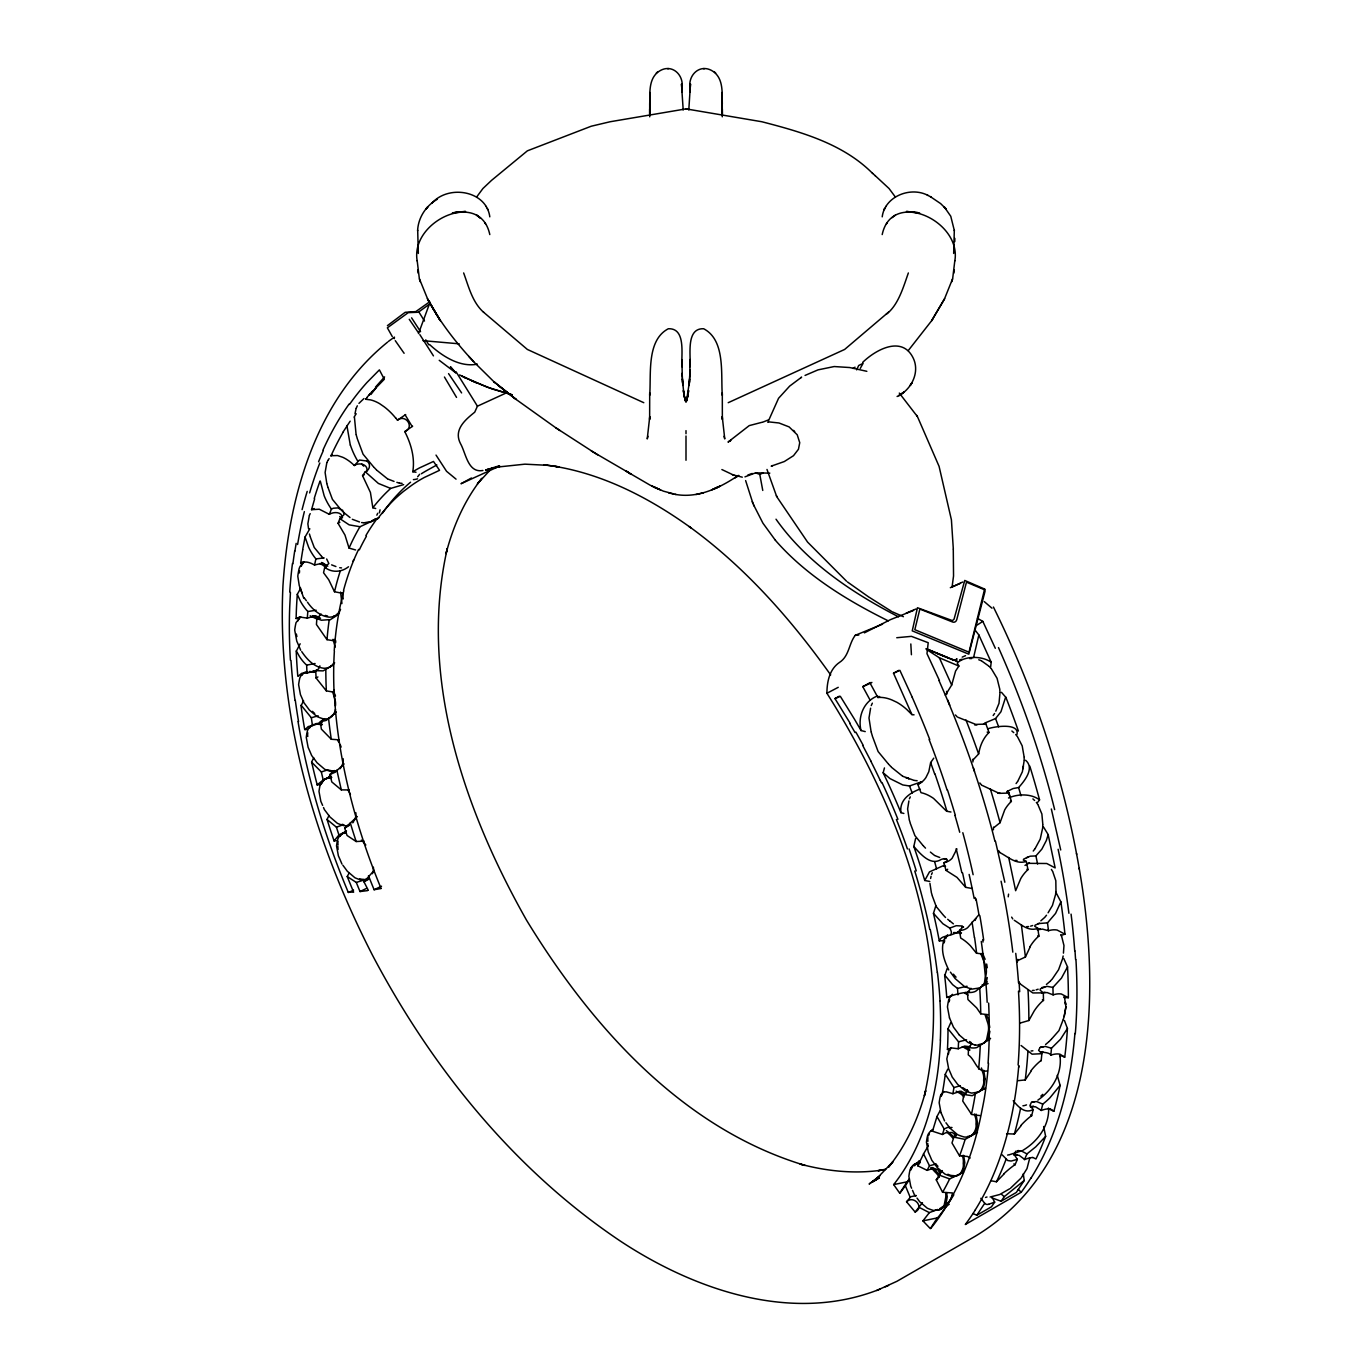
<?xml version="1.0" encoding="UTF-8"?>
<svg xmlns="http://www.w3.org/2000/svg" width="1372" height="1372" viewBox="0 0 1372 1372"><rect width="100%" height="100%" fill="white"/><g stroke="black" fill="none" stroke-linecap="round" stroke-linejoin="round"><path stroke-width="1.5" d="M649.659 115.522C651.426 101.322 645.046 78.77 660.618 70.366C672.949 63.815 684.714 75.854 681.833 89.249L681.507 83.966L681.781 87.568M649.693 392.718L649.693 395.239C651.288 374.059 646.366 340.256 668.336 328.748C686.48 327.959 680.941 355.742 681.97 366.736L681.918 359.618L682.278 377.266M722.307 392.718L722.307 395.239C720.712 374.059 725.634 340.256 703.665 328.748C685.52 327.959 691.059 355.742 690.03 366.736L690.099 359.533L689.722 377.266L689.979 369.823L689.842 373.75M722.272 116.809C720.386 102.368 727.297 79.044 711.382 70.366C699.051 63.815 687.286 75.854 690.167 89.249L690.493 83.966L690.219 87.568M649.693 394.261L649.642 419.472L649.745 416.591L647.241 438.937L647.961 436.279M1055.977 890.977L1055.823 880.704L1052.753 871.666M953.677 253.443L954.312 230.256M954.826 260.611L952.665 278.619L944.348 299.25L931.622 320.739L908.178 350.683M954.792 241.592L954.826 238.351M971.033 988.303L967.449 992.368L967.946 999.536L976.641 1007.871L980.774 1013.839L988.08 1014.663M299.988 617.4L296.112 618.549L296.318 611.792A568.282 329.64 59.9 0 1 297.312 594.316L300.691 588.211M468.847 356.428L474.043 362.054C456.379 343.171 440.309 322.643 427.978 299.833L419.335 278.619L417.174 260.611M418.323 253.443L417.688 230.256M417.174 260.903C410.108 220.72 480.08 188.856 489.804 234.578M690.116 89.952L690.219 87.791L688.795 110.017M689.859 373.304L689.156 385.463L689.653 378.638L689.379 382.445M940.437 1040.062L940.403 1041.022A418.683 241.746 60 0 1 936.939 1077.414A438.491 253.288 60 0 1 893.669 1184.602L899.74 1193.211A451.302 260.577 60 0 0 905.366 1185.717L909.379 1179.56M970.055 1046.75L964.67 1046.099L958.239 1048.757L951.654 1047.951L947.452 1049.494L947.658 1045.052A428.081 247.183 60 0 0 948.001 1028.76L950.659 1022.895M958.239 1048.757L958.565 1041.811L947.983 1028.743M987.463 1071C976.161 1072.527 975.784 1059.973 968.238 1054.862L968.598 1047.316L972.113 1043.663M290.435 592.43L289.715 607.093A548.028 317.155 59.9 0 0 290.418 660.292M690.03 92.044L690.15 89.9M993.379 829.837L993.551 827.093M1042.651 827.728L1042.823 825.001M999.982 692.74L999.005 703.339L995.798 711.176M296.112 618.549L299.628 617.006L307.311 618.12L307.808 611.535L316.177 610.214M903.856 813.459L900.958 812.653C899.157 800.013 909.773 792.913 919.909 789.054M335.934 641.084L327.016 639.678L316.435 624.5L316.881 618.549L321.151 614.073M689.447 381.605L686.514 400.95L687.441 397.417M990.635 666.946L991.201 662.23L978.853 634.962L974.892 629.851M1063.437 953.128L1063.969 945.548L1061.774 936.819M878.457 1176.987L876.948 1178.377L893.018 1161.57L888.456 1167.195C906.549 1144.985 918.451 1118.283 925.706 1090.706L924.419 1095.662C955.975 955.547 901.061 810.818 826.922 693.272C826.939 681.953 829.477 669.21 839.475 662.436C849.337 656.09 848.771 643.519 855.305 635.287L882.539 624.191M1018.933 1067.004L1019.053 1065.65M1074.928 1033.39L1074.808 1034.762A548.388 316.658 60 0 1 1031.041 1178.068M929.924 883.379L931.382 892.692M1040.096 1047.471L1038.621 1050.317L1041.862 1053.696L1041.177 1060.83M1067.433 1028.503L1060.505 1039.256L1051.484 1048.242L1050.815 1055.171A34.609 17.442 -54.1 0 1 1055.703 1054.022A34.369 17.184 -53.3 0 1 1059.99 1054.211L1064.741 1057.126A547.462 316.075 60 0 0 1067.433 1028.503L1064.432 1020.459M963.127 926.82L959.405 930.473L960.726 938.071A32.293 18.694 55.9 0 1 970.45 945.805L976.452 953.214L983.398 954.054M957.021 658.8L956.044 661.218M882.196 234.578C891.886 188.804 961.823 220.755 954.826 260.903M882.213 216.845C884.683 196.453 910.442 186.095 928.038 195.441M1065.907 1006.739L1064.175 1016.515L1065.924 1007.048L1064.723 998.73M416.008 472.242L412.783 471.745C415.081 457.922 411.086 443.876 404.774 431.614L412.646 426.212M953.317 548.989L951.413 519.834L939.083 466.377L917.474 416.659L899.295 393.078M933.783 758.133L930.645 762.575L928.793 771.733L925.963 777.495A48.192 29.155 61.5 0 1 917.834 784.424L921.006 792.69L923.064 793.188A39.496 23.221 57.1 0 1 933.543 798.401L946.594 811.229L950.95 812.018M1048.654 1109.554C1048.62 1126.721 1037.163 1141.898 1022.826 1150.371M945.342 695.278L951.688 685.04L955.598 671.011L958.874 666.055L957.193 662.985C965.099 655.627 982.095 655.765 991.201 662.23M1017.853 781.114L1022.38 771.767L1024.147 760.723M1008.214 896.825L1008.574 894.132M1055.582 894.235L1055.943 891.543M336.312 615.839L329.126 620.418A430.962 248.829 60 0 0 326.999 639.661M952.065 587.045L953.54 576L953.283 549.28M354.422 417.139L356.085 434.461M688.35 392.255L687.835 395.53L688.607 390.523L688.23 393.044M953.849 273.131L954.312 269.941M984.53 589.771L966.471 582.174L956.764 619.595A4.339 3.481 76 0 1 952.58 621.996L919.857 609.082L914.832 629.697L969.009 652.197L984.633 589.068L964.739 580.442L954.054 619.149L952.408 620.624L917.456 607.727L912.243 630.863L968.821 654.187L985.062 591.195L984.633 589.068M294.894 551.132L296.163 543.381M1022.963 768.8L1023.426 765.988M417.603 230.805C418.151 217.616 425.972 205.731 437.342 199.232M940.06 1174.912L938.328 1169.527L940.592 1172.1M960.314 1085.698L953.952 1087.584L952.888 1093.707L946.2 1091.82L942.513 1092.146A440.326 254.232 60 0 0 945.257 1074.327L947.76 1069.165M967.346 1089.677L966.42 1092.506L963.881 1094.496L962.732 1101.064L971.65 1114.51L979.951 1115.59M302.663 549.709L305.047 537.018L309.832 528.769M744.962 476.856L755.578 472.86L769.812 473.134M915.604 838.515L913.821 846.473L914.747 849.148A450.651 260.183 60 0 1 922.104 871.7L924.762 880.481L929.804 881.476M687.698 396.165L688.144 393.815L687.423 397.623M366.839 471.231C368.588 464.268 358.881 462.107 354.336 465.52L352.433 463.736A39.496 21.472 60.9 0 0 342.708 457.27L337.529 455.538L330.824 455.727L332.178 454.767M870.603 708.209L868.99 718.002L871.117 731.791M908.899 800.939L907.612 809L909.293 819.77M930.628 878.474L931.056 876.296M687.869 395.273L687.201 398.377M309.3 515.649L307.86 523.83L308.546 528.735M1042.583 828.345L1040.233 839.098L1035.105 848.599M326.793 462.896L325.113 472.517L326.81 483.493M303.795 561.68L300.588 563.017L305.785 561.988A32.293 17.081 60.2 0 1 314.548 565.075L315.869 558.936L324.118 557.889M354.988 413.778L356.068 408.599M973.263 759.694L978.733 753.845C979.865 745.905 983.244 738.119 989.023 732.477L985.456 722.77L995.558 718.568L1000.943 711.759L1005.642 697.13L1001.491 692.311M342.588 593.321L334.494 591.761L328.714 579.739L323.552 572.741L324.752 567.271L328.834 563.498L326.673 559.004M1017.287 961.978L1017.87 959.371M1062.58 958.565L1063.146 955.975M379.392 512.836L380.061 509.835M978.853 634.962L973.571 657.582M956.901 848.891L952.082 858.306A38.536 23.616 61.3 0 1 943.919 862.748M1031.418 1102.316L1029.96 1105.472L1033.167 1109.554L1031.607 1116.019L1030.561 1114.887M1048.585 1108.902A34.574 14.132 -47.9 0 0 1041.177 1110.531L1042.754 1104.1A33.631 14.629 -49.8 0 0 1049.974 1097.754L1060.11 1085.355L1057.263 1075.305M334.494 591.761L336.294 584.592A446.963 258.09 60 0 1 340.307 570.889M1025.587 760.242C1034.9 768.2 1024.695 780.737 1018.624 787.545L1013.119 788.54L1006.688 791.678L1008.986 793.05L1011.387 801.42A34.472 25.674 -82.4 0 0 1004.733 809.84L1000.051 822.703L994.391 827.213M884.46 767.926L883.156 772.762L887.169 781.234A431.545 249.138 60 0 1 900.924 812.67M1029.737 1158.088L1026.993 1168.618L1021.3 1177.725M908.35 272.959C903.119 287.914 898.06 305.476 886.158 314.377M1055.48 894.836L1052.444 905.451L1048.088 912.792M686.24 401.91L686.789 399.938M940.352 1110.257L936.973 1116.534L932.497 1131.214L942.427 1134.473L945.651 1132.792L951.962 1132.483L954.192 1133.684L955.752 1136.839M342.486 517.707C341.851 511.447 333.447 511.705 329.331 514.328L319.282 509.218L311.53 509.681L314.651 498.842M951.791 281.723L952.545 279.048M935.807 905.846L933.474 913.358L942.873 923.733L949.75 928.107C956.233 939.357 941.929 932.926 939.323 940.952L937.505 931.708A448.473 258.862 60 0 0 933.44 913.34M856.643 369.857L858.683 365.501L863.091 363.374L860.261 368.399M1043.56 827.076L1048.174 834.605L1046.356 840.504L1041.862 849.114L1035.911 855.922L1030.166 856.197L1023.666 859.112L1023.358 860.072L1026.273 861.41L1028.005 869.659L1026.908 869.213M942.427 1134.473L944.193 1129.036L947.366 1127.492L952.014 1127.492M970.141 1158.054L967.466 1156.459L959.525 1155.824L951.979 1142.962L953.883 1137.131L956.404 1135.073M1063.197 1019.499L1064.02 1016.995M924.762 880.481L929.479 871.889L944.382 865.2M1016.961 734.466C1019.722 722.718 995.026 726.32 987.703 728.824M1052.598 978.528L1058.567 969.73L1062.408 959.217M767.806 422.336L778.559 398.292L789.672 386.098L801.625 377.146L800.734 377.746M418.511 333.602L429.024 305.047M1056.097 892.692L1060.882 901.85L1055.548 913.443L1047.505 922.859L1048.311 929.29M1063.043 1020.013L1058.944 1030.629L1051.552 1039.033M947.177 968.529L944.673 975.801A431.237 248.967 60 0 1 946.766 997.495L951.053 996.209M329.331 514.328L331.407 509.132L333.327 508.223L337.975 507.897L342.88 510.453M355.605 549.966L349.037 548.08L344.972 535.063L338.044 523.298L339.879 518.685L343.978 514.689L343.978 512.408M1017.132 960.863L1025.433 956.987L1030.115 946.972M922.464 1202.695L915.158 1212.059L906.549 1201.786L910.751 1196.744L916.256 1195.527M1015.743 1151.194L1014.268 1154.641L1017.355 1159.374L1014.937 1165.034L1013.959 1163.765M1024.61 1159.374L1026.942 1153.921L1035.757 1146.838L1045.636 1136.359L1043.646 1126.515M1037.867 1100.121C1051.689 1090.637 1061.979 1074.104 1060.11 1056.937M374.059 870.5L363.992 881.87L368.279 890.239M942.272 1170.608L936.253 1179.834L942.564 1192.268L952.58 1192.954L951.07 1198.785M349.037 548.08L351.678 542.352A450.908 260.337 60 0 1 359.052 528.306L359.996 526.728L374.093 520.211M945.72 938.671L945.822 938.448A23.135 12.348 8.6 0 1 947.469 935.515M353.016 561.268L353.77 559.622M376.837 515.186L377.712 513.282M340.548 609.391L339.81 611.055A24.096 13.171 11.8 0 1 335.283 615.805A24.147 8.318 18.4 0 1 329.211 617.177C320.07 616.148 312.507 609.58 307.482 602.188M335.574 712.325L335.488 712.514A19.294 6.105 -75.5 0 1 334.494 714.04M341.474 766.571L342.108 765.182A20.168 14.8 8.4 0 0 343.086 758.63M354.216 820.645L354.834 819.255A20.168 14.8 8.5 0 0 355.828 812.704M871.254 705.568L872.352 703.15M909.413 798.796L910.288 796.892M931.519 874.427L932.274 872.764M975.098 920.423L975.835 918.777M949.664 1050.815L949.75 1050.643A19.311 10.29 8.2 0 1 951.139 1048.174M941.003 1094.702L940.386 1096.091A20.117 3.087 -87.4 0 0 939.168 1102.779L941.003 1112.709M910.734 1168.241L910.099 1169.63A20.117 3.087 -87.4 0 0 908.881 1176.336L910.734 1186.248A20.117 1.372 67.2 0 1 911.608 1188.238M929.376 1133.855L929.29 1134.044A19.294 14.132 4.1 0 0 928.467 1135.776M963.316 1169.956L963.401 1169.784A19.294 2.264 -85.5 0 0 964.79 1162.564L963.641 1155.31M326.93 462.501L327.805 460.598M356.223 408.204L357.32 405.803M309.437 515.272L310.192 513.625M1067.536 966.9L1061.448 978.133L1052.924 987.394L1053.13 994.872A34.574 20.22 -60.1 0 1 1061.362 993.997L1068.376 997.701A574.594 331.732 60 0 0 1067.896 974.737L1067.536 966.9L1063.797 958.582M300.159 643.794L296.403 651.048L299.422 656.451A29.464 16.996 64.6 0 0 306.642 665.111L307.002 673.103L301.737 673.309L298.273 676.087M303.555 700.68L301.274 705.414L311.324 717.745L312.473 725.634L308.22 726.56L305.064 729.664L307.242 729.304M313.725 757.807L311.581 762.112L321.322 771.939L323.209 779.948L317.138 784.938L320.945 784.492M935.687 1164.091L929.496 1165.788L927.129 1170.367L917.662 1165.72A453.515 261.846 60 0 0 923.545 1153.869L928.158 1146.134M1019.962 1023.118L1028.863 1020.511L1034.248 1010.855A34.403 20.203 -61 0 1 1043.457 1000.257M329.057 815.465L326.999 819.444L336.414 827.179L338.935 834.982L334.048 840.95L336.089 840.693M914.558 1165.806L919.291 1160.609M333.225 715.018L334.459 712.497A20.168 14.8 8.5 0 0 335.454 709.307M348.025 891.92L353.633 892.212L347.219 876.537L348.985 873.312M978.733 914.952L967.569 927.764A33.751 20.906 61 0 1 959.405 930.473M342.966 432.18L350.169 421.187M932.566 319.282L931.622 320.739L944.605 298.667M357.355 816.58L344.698 828.156L347.047 835.462L356.137 841.533L364.077 841.105M1017.767 1080.707L1025.227 1079.936L1031.367 1070.777M980.843 1198.305L984.702 1203.295L976.813 1215.266L972.988 1213.517M1023.289 1173.815L1024.215 1180.486L1016.326 1192.457L1001.097 1201.255L991.836 1197.825M975.132 1210.276L974.617 1211.064A533.211 307.808 60 0 1 965.305 1224.51L1021.197 1192.268A533.211 307.86 60 0 0 1030.475 1178.771L1031.007 1178.016M899.74 1193.211L907.098 1181.824A443.207 255.878 60 0 0 909.396 1178.771M937.728 1209.469L929.359 1212.625L922.927 1220.891L930.336 1228.609L937.539 1217.564M885.952 206.606L886.192 206.246M354.336 465.52L359.447 460.032L366.684 460.975M375.722 508.532L372.841 507.76L370.423 492.445L362.551 475.672L365.261 471.762C369.891 470.253 371.28 463.582 366.701 460.992M991.784 1196.83L994.683 1202.146L991.476 1206.794L976.813 1215.266M1001.097 1201.237L1004.235 1196.676L1024.215 1180.486M917.662 1165.72L920.132 1162.135M327.994 460.255L329.126 458.642M476.65 197.002L482.927 188.513L491.57 180.349L527.38 150.834L591.229 126.224L610.128 121.748L686 108.885L761.872 121.748C801.368 131.969 843.18 143.734 872.643 173.455M993.174 715.515L994.58 713.509M349.448 404.466L352.793 399.852A619.424 358.486 59.8 0 1 366.959 382.496L379.392 369.874L384.314 379.255L372.447 391.483M1016.086 783.566L1017.578 781.56M1006.602 1133.735L1014.354 1134.044L1021.248 1125.503M369.085 395.136L370.217 393.661M886.415 223.893L887.341 222.71M395.651 417.98A49.392 27.217 61.2 0 0 384.28 406.884L379.615 403.66A47.111 25.794 60.9 0 0 370.629 399.904L365.741 399.269L366.273 398.566M419.626 474.3L417.654 476.77M1037.764 802.174L1039.564 799.893A638.289 368.468 60 0 0 1029.789 766.073M1033.236 851.034L1034.814 849.028M340.05 768.749L340.873 767.703M352.776 822.823L353.616 821.777M358.95 403.368L363.957 398.549M365.741 399.269L367.044 397.674M344.115 763.947L334.94 772.333L330.017 774.443L331.784 781.92L341.302 789.878L349.157 789.946M1044.864 917.199L1046.51 915.227M375.448 387.178L384.589 376.888M1050.455 980.98L1052.187 979.025M427.67 207.018L425.783 209.11L427.995 206.657M991.339 1180.795L996.449 1181.789L1004.047 1173.969M766.982 469.447L776.723 496.647L807.576 542.094L846.455 581.111M387.419 325.644L405.203 312.302L415.819 311.598L429.762 301.737M987.308 981.889L975.629 991.287A31.607 19.757 60.6 0 1 967.449 992.35M1049.323 1041.297L1051.192 1039.393M324.547 718.654L320.293 721.758L321.357 729.098L331.287 739.251L339.004 739.834M1024.987 865.406L1029.429 862.851M491.776 468.246L477.387 483.922L481.881 478.296C464.456 500.317 453.034 526.556 446.037 553.619L447.272 548.646C418.289 676.636 463.822 809.308 526.539 920.183C591.349 1026.342 682.244 1128.573 805.004 1165.411L800.065 1164.056C827.693 1171.465 856.883 1174.381 885.214 1169.579M1010.684 1188.049L1020.648 1178.497M951.585 587.216L962.75 582.02M888.559 312.096L844.638 349.448L728.206 402.699M403.642 484.608L390.643 488.415L386.63 492.239A431.528 249.155 60 0 0 372.841 507.743M1040.833 1096.159L1042.771 1094.341M336.26 712.034L326.279 720.386L320.293 721.758M1008.506 797.99C1017.664 793.891 1031.041 793.393 1039.564 799.893M1040.851 920.818L1044.486 917.611M1046.407 984.461L1050.06 981.392M874.256 1180.52L877.72 1177.896L869.128 1184.036L880.069 1175.633M300.708 616.783L296.06 622.614A22.621 3.636 -87.8 0 0 294.706 630.074L296.764 641.118A22.621 1.303 67.1 0 1 300.691 650.259M1045.567 1044.504L1048.963 1041.674M657.565 71.979L656.331 72.973M990.584 1038.33L976.847 1047.556A29.464 18.539 60.1 0 1 968.598 1047.299M937.951 1178.634L936.253 1179.834M946.783 997.495C953.849 994.769 961.961 992.368 969.712 992.23M985.216 1087.962L972.234 1095.696L963.881 1094.496M892.074 217.685L895.453 215.078M330.052 717.882L332.384 716.064M387.762 341.988C315.714 400.161 288.789 496.493 282.975 585.484C276.63 713.989 314.257 841.448 372.378 955.015C431.648 1067.605 514.397 1170.23 620.779 1241.368C695.227 1290.4 792.93 1323.894 879.967 1289.131M877.651 695.896C863.897 700.989 857.569 716.596 861.016 730.539L865.235 731.602M430.088 303.726L418.289 312.25L408.221 312.645L387.367 327.822L392.272 336.552M431.751 203.348C448.335 184.26 486.374 190.485 489.804 216.845M906.549 1201.786C913.615 1194.823 924.831 1207.086 915.158 1212.059M395.702 417.894L397.486 420.158L405.683 414.55M738.273 475.467C719.906 487.866 697.833 498.671 675.058 494.332M862.679 362.362C875.902 349.517 902.45 335.008 913.426 358.521C920.063 373.013 910.905 390.265 897.099 396.491M349.123 825.43L344.698 828.156M1026.496 857.603L1028.228 857.106M927.129 1170.367L933.577 1168.189L938.774 1170.093M388.67 341.199L394.416 337.118L394.279 338.678M952.888 1093.707L960.966 1091.152L966.094 1094.05M958.565 1041.811L966.591 1039.804M947.675 869.265L945.977 870.363L943.919 862.765C950.539 860.124 946.234 857.226 941.158 859.472C930.61 866.229 920.423 853.899 913.821 846.473M504.982 393.541L477.439 406.181L474.729 412.183C465.297 419.763 453.309 429.71 460.478 443.602C465.931 453.12 467.835 473.271 482.893 470.493M946.148 1206.382L949.235 1204.256M736.85 476.581L735.118 477.765L738.873 475.484M957.965 994.889L957.519 988.406L967.054 986.228M977.481 1132.294L965.099 1139.412L953.883 1137.131M1061.482 935.258L1064.946 934.178A651.717 376.271 60 0 0 1060.882 901.85M949.75 928.107L956.198 925.706L962.321 925.997M950.933 934.949L960.297 931.399M977.001 625.135L982.832 621.396L995.317 648.287M332.024 665.729L323.106 670.874L315.749 670.668L316.075 678.008L326.347 690.888L333.859 692.14M364.335 474.643L362.551 475.672M339.844 522.269L338.044 523.298M317.91 676.962L316.075 678.008M1037.832 923.63L1047.488 922.859M879.624 696.479L877.891 697.508L870.242 683.393L862.782 686.635L870.174 700.269M985.456 722.77L983.535 724.176L985.919 724.09L975.732 724.399L958.136 717.35M883.156 772.762L890.016 778.61L902.81 784.956L909.516 785.985L921.984 781.628L917.834 784.441M412.783 471.745L413.332 471.419A424.068 244.833 60 0 1 419.609 467.852L433.483 461.455L439.555 470.304L424.188 477.542A391.363 225.968 59.6 0 0 419.095 480.44A407.656 235.384 60.1 0 0 411.96 485.105L403.711 491.227A419.506 242.141 60.1 0 0 394.141 499.682L393.078 500.746A420.106 242.552 60 0 0 377.351 519.268M872.729 1181.755L879.298 1177.879L872.849 1181.652L876.142 1179.748M871.889 682.433L870.242 683.393M368.536 879.315L363.992 881.87M397.486 420.158C405.94 413.572 414.893 427.618 404.774 431.614M852.955 368.416L855.065 367.182M862.782 686.635L870.294 682.519M347.219 876.537L356.274 882.419L367.936 878.817M336.414 827.179L343.24 824.744M1009.775 1188.735L999.708 1194.515L990.104 1197.019M371.452 521.051L373.321 519.971M321.322 771.939L328.165 769.761M311.324 717.745L318.184 715.807M356.274 882.419L360.013 891.543L366.581 888.353M306.642 665.128L315.08 663.516M471.436 478.005L461.009 483.733L499.477 466.137M314.548 564.99L323.003 563.069L327.771 566.207M307.311 618.12L315.749 615.788L320.568 618.292M323.209 779.948L331.389 776.363M338.935 834.982L345.984 831.381M307.002 673.103L316.829 670.308M312.473 725.634L322.197 722.307M850.348 723.593L834.965 698.588L839.287 696.221M914.061 714.829L911.951 714.623L893.515 673.223L898.711 670.376M1052.924 987.394L1046.922 986.348L1040.319 988.818L1040.13 990.207L1043.303 992.848L1043.509 1000.514L1042.411 999.725M1030.321 1106.827L1035.5 1106.792L1041.245 1110.36M371.229 521.72L375.568 519.439M963.453 1172.323L949.63 1178.908L938.774 1174.947M348.505 566.773C341.559 572.33 331.801 572.982 324.752 567.271M1014.062 1155.121L1017.218 1154.538M330.017 774.443L334.408 770.532M311.53 509.681L314.085 508.498M838.241 687.321L826.922 693.272M947.452 1049.494L951.362 1048.002M436.862 464.954L427.481 470.133A413.109 238.436 60.5 0 0 421.358 473.752M1037.249 929.822L1042.428 929.101L1048.482 930.731A34.574 22.552 -66.9 0 1 1057.126 930.044L1064.946 934.178M752.216 473.46L747.86 475.021M864.394 632.869L890.359 619.681L913.529 610.437M315.749 670.668L318.613 668.919L319.899 665.832M876.691 1290.52L896.945 1281.294L975.303 1236.206C1098.595 1161.81 1101.116 994.134 1079.181 868.236M960.4 583.323L950.333 587.696M348.437 892.572L353.564 890.102M368.485 875.713A449.57 259.514 60 0 0 374.11 889.708L381.536 886.209M915.913 609.014L906.172 613.181M717.076 487.472L718.619 486.768L711.468 490.01M893.515 673.223L899.895 670.376L912.294 697.353M962.201 657.137L965.528 655.662M755.578 472.86L759.779 474.403L763.175 472.928M805.055 375.431L818.004 369.874L834.176 366.547L849.748 367.542L866.847 371.315M939.666 1208.715L947.194 1203.69A30.904 12.674 -22.6 0 0 951.088 1198.785M885.3 1286.833L888.576 1285.444M729.595 440.909L730.83 440.395L728.035 442.093L749.232 425.612L761.94 422.302M1039.324 929.17L1040.285 928.775M834.965 698.588L840.333 696.341L854.207 718.774A425.406 245.708 60 0 1 860.484 729.578L861.016 730.539M994.683 1202.146L988.818 1204.222M477.387 364.146C459.774 367.662 441.99 355.983 429.539 344.509M555.523 466.411L559.107 466.909L543.844 464.799C597.678 471.059 647.361 496.424 690.836 527.757L689.121 526.488C744.842 566.808 791.215 619.389 830.66 674.904M762.661 422.199L768.011 420.072M772.676 465.588L771.201 466.154L784.321 461.541L793.496 455.693L798.453 449.261L799.739 442.676L797.218 434.787L789.123 426.915L779.004 422.988L768.629 421.873M1025.124 1105.386L1026.513 1104.872M499.494 465.708L485.654 470.03L499.802 466.514L485.654 470.03M329.229 619.664L321.374 620.23L316.881 618.549M1017.355 1159.374L1011.147 1161.055L1007.768 1160.541L1002.16 1154.812M1036.134 989.864L1038.158 989.212M1033.167 1109.554C1024.833 1114.15 1018.024 1106.638 1013.239 1100.704M1041.811 987.566L1044.829 986.845M1009.723 1154.624L1022.157 1150.679M1032.842 1101.836L1036.752 1101.613L1042.754 1104.1M1030.629 926.151L1032.687 925.517M985.508 1197.447L986.983 1197.001M1044.967 992.128L1041.948 993.002L1047.093 992.556L1053.13 994.872M1031.658 1102.179L1034.574 1101.699M370.028 521.703L364.095 522.801M703.339 492.874L695.981 494.52M1041.862 1053.696L1032.087 1054.176L1021.06 1045.481M1017.167 1150.748L1021.042 1150.765L1026.942 1153.903M1030.561 1106.689L1033.51 1106.106M1064.312 997.513L1068.376 997.701M1007.614 1155.087L1009.192 1154.744M1043.303 992.848L1032.842 992.951L1020.065 983.827M1042.806 1051.638C1035.157 1052.633 1049.426 1051.261 1050.815 1055.171M893.669 1184.602L907.098 1181.824M922.927 1220.891L937.248 1217.924M1027.697 863.331L1046.75 863.503L1055.154 867.893L1048.174 834.605M885.746 1169.201L878.063 1170.728L883.431 1169.87M1014.337 1154.984L1019.104 1155.293L1024.592 1159.374M380.867 888.542L374.059 889.725M1038.69 934.829L1037.867 928.329C1028.674 931.862 1021.403 924.677 1014.268 920.286M497.419 467.063L524.927 464.165L547.497 465.314M1026.273 861.41C1016 864.926 1008.043 856.625 999.588 852.458M1008.986 793.05L999.21 793.359L982.095 785.35M1022.912 1105.798L1024.592 1105.54M939.323 940.952L944.005 940.557M367.593 890.617L360.013 891.543M1031.092 1050.986L1032.893 1050.798M667.547 68.72L668.713 68.634M896.756 637.723L911.42 636.351L928.209 642.713L926.975 653.638L939.443 680.546M1032.344 990.481L1034.214 990.344M877.891 697.508L879.795 697.388A49.392 29.172 57.7 0 1 891.954 699.977L896.945 702.327A47.111 27.68 57.4 0 1 906.635 709.358L911.951 714.623M855.305 635.287L858.803 635.047M1026.668 926.683L1028.64 926.563M1014.971 860.501L1017.012 860.416M969.627 658.594L971.822 658.509M974.737 724.965L976.95 724.896M997.718 793.016L999.845 792.93M359.996 526.728L349.157 524.859L339.879 518.685M953.609 932.514L956.936 932.754A24.147 17.733 -68.9 0 1 960.829 933.629M919.617 1163.113L914.267 1164.399A20.168 6.911 -78.2 0 0 910.716 1168.224M1039.582 923.219L1035.037 925.191L1034.797 926.357L1037.867 928.329M1043.269 1046.75L1040.302 1047.368L1045.413 1046.459L1051.466 1048.225M703.287 68.634L704.471 68.737M423.005 340.668L459.208 343.823M309.335 671.491L310.861 671.628A20.117 14.766 -68.5 0 1 314.137 672.366M319.024 723.404L319.23 723.421A19.294 2.264 25.4 0 1 322.334 724.399M331.252 778.387L329.726 778.25A20.168 11.01 -71.6 0 0 324.392 779.519L320.208 784.767A20.168 3.104 -87.5 0 0 318.99 791.438L320.842 801.385A20.168 1.372 67.2 0 1 322.626 805.415M957.536 931.691L957.776 931.708A23.135 2.778 25.6 0 1 961.48 932.874M975.063 1044.967L976.761 1045.138A22.569 7.82 18.6 0 0 982.438 1043.869A22.638 12.399 12.2 0 0 986.657 1039.427L988.44 1030.595A22.621 19.825 13.2 0 0 987.343 1021.728L985.045 1014.68M935.738 1209.795L935.944 1209.812A19.294 10.273 -68.3 0 0 941.827 1208.629A19.311 6.105 -75.5 0 0 945.771 1204.136L945.857 1203.947A19.311 2.247 -85.4 0 0 947.229 1196.676L946.56 1192.611M914.489 780.462L917.131 780.719M944.09 858.855L946.183 859.061M943.747 866.144L945.565 866.315M961.806 926.872L963.607 927.06M1048.654 1108.799L1053.868 1111.234A554.974 320.413 60 0 0 1060.11 1085.355M399.458 483.098L402.099 483.373M361.608 522.561L363.7 522.783M339.724 567.734L341.542 567.905M989.023 732.477L987.154 732.116M1032.704 1157.402L1035.946 1158.98A544.581 314.411 60 0 0 1045.636 1136.359M945.977 870.363L956.987 877.377L965.665 887.341L972.354 888.542M742.303 477.182L732.356 474.712M1017.973 1150.542L1018.864 1150.679M676.019 494.52L663.362 491.142L650.122 485.173L591.298 450.925M673.446 494.023L668.661 492.874M917.988 212.591L906.446 211.477L919.617 212.952M512.185 394.827L487.214 387.178L463.273 376.768L476.856 383.028M511.945 394.759L492.239 388.979L471.797 380.816M929.359 1212.625L918.914 1207.257M390.643 488.415L378.38 483.441L365.261 471.762M1010.341 801.145L1011.387 801.42M396.868 482.361L399.098 483.03M310.192 615.805L315.2 618.223A22.621 19.825 -73.2 0 1 317.206 619.218M914.095 780.394L902.879 776.346M359.515 521.96L352.312 519.285M950.95 658.972L957.742 661.476M978.751 659.778L981.049 660.584M643.794 402.699L527.363 349.448L483.424 312.096M734.243 475.398L721.878 469.55M939.734 857.483L934.795 855.579M387.83 479L394.038 481.401M331.612 564.87L335.917 566.533M927.386 649.591L934.315 652.369M936.544 653.261L953.317 660.086M926.049 648.63L954.072 660.155A2.418 1.938 76.2 0 0 956.335 659.126M1061.139 1055.668L1064.741 1057.126M947.64 657.6L927.009 649.11M926.306 649.299L939.34 657.771L958.874 666.055M888.25 620.847C846.867 600.336 806.033 575.383 775.386 540.294M898.557 616.834C852.252 592.893 806.462 562.383 776.02 519.199M892.435 611.843L903.411 616.697M660.532 490.01L653.381 486.768L654.924 487.472M657.377 488.586L658.989 489.341L651.786 486.014M459.569 374.899L466.583 378.38L461.386 375.791M930.353 196.642L940.643 203.605L946.217 209.11L944.022 206.657M927.283 195.064L931.125 197.036M1037.764 935.755L1038.861 936.373L1038.707 935.052M982.832 621.396L977.481 618.326M455.675 372.755L450.531 366.924L455.675 372.755L439.229 360.304M597.609 454.818L555.78 427.772L514.912 398.583L493.834 381.656L474.626 362.688M869.642 597.54L891.406 611.295M456.053 479.154L446.552 471.299L436.022 455.092M981.374 660.738L989.023 666.26M1049.974 1108.713L1053.868 1111.234M555.78 427.772L559.913 430.568M847.45 581.951L869.213 597.335M957.519 988.406L952.665 984.702L944.571 974.926M984.702 1203.295L985.919 1204.204A34.317 8.215 -41.2 0 0 988.749 1204.307M1001.697 1194.463L1004.235 1196.676M715.67 72.973L714.435 71.979M387.401 478.759L376.734 470.15M964.122 1095.336L959.097 1091.255M932.017 1167.435L935.944 1170.608A19.311 2.281 52.3 0 0 938.757 1174.552M349.997 517.536L343.446 512.253M902.57 776.175L891.697 767.463M930.388 852.081L934.486 855.408M949.818 920.955L953.386 923.853M947.692 919.291L949.698 920.921M325.387 565.624L321.562 562.486M969.953 1050.043L966.746 1047.419A19.311 2.264 25.4 0 0 964.739 1046.63M946.354 1130.631L953.489 1136.445M318.561 618.669L316.863 617.263A21.678 2.693 25.8 0 0 312.576 615.651M497.933 385.258L516.215 399.441L493.834 381.656L495.086 382.754M1011.884 731.019L1013.754 732.614M984.239 601.588L991.973 608.208M875.096 175.582L889.056 188.53L895.35 197.002M872.421 173.249L875.336 175.787M1032.91 798.898L1034.608 800.476M463.65 272.942C468.641 286.577 472.397 302.389 483.681 312.336M956.095 1135.484L954.192 1133.684M1018.247 1189.335L1021.197 1192.268M794.714 431.597L793.548 430.379M888.713 764.307L891.354 767.102M923.425 845.924L925.517 848.136M943.747 915.587L945.548 917.508M959.388 1035.105L967.946 1042.428A22.621 3.636 27.8 0 0 975.063 1044.967M373.681 466.96L376.322 469.756M361.608 463.942L363.7 466.154M952.751 1137.954L951.242 1136.342A20.117 17.665 -72.1 0 0 948.309 1133.495M339.724 516.541L341.542 518.462M361.351 840.093L362.877 841.688A20.117 19.225 85.1 0 1 365.827 845.049M340.942 509.629L343.034 511.842M321.683 556.449L323.483 558.353M944.33 207.018L950.762 216.262L954.398 230.805M989.418 666.638L991.116 668.524M955.444 714.966L957.159 716.853M953.952 1087.584L945.257 1074.327M404.105 353.29L395.273 340.668M888.336 763.93L878.114 751.547L872.489 736.455M936.527 906.943L943.37 915.21M373.321 466.6L363.065 454.183L357.457 439.126M321.322 556.089L314.239 547.479L310.346 537.069M923.047 845.546L914.918 835.668L910.425 823.663M340.582 509.269L332.436 499.374L327.959 487.386M775.42 540.328L762.901 523.126L753.52 504.725M979.831 782.932L981.357 784.835M1015.709 734.5L1017.235 736.404M944.193 1129.036L936.973 1116.534M484.659 222.71L485.585 223.893M418.58 332.967L409.25 319.299M304.224 597.866L306.402 600.747M301.72 651.614C306.951 659.4 314.188 667.238 324.015 668.284A22.621 7.855 18.7 0 0 329.692 666.998A21.678 11.611 -68.9 0 0 331.355 666.055A21.678 6.963 -76 0 0 334.631 662.762M1036.357 802.363L1037.678 804.249M998.524 850.571L999.845 852.458M929.496 1165.788L923.545 1153.852M461.609 392.924L448.558 373.63M485.808 206.246L486.048 206.606M411.6 317.841L420.569 331.715M991.476 668.953L997.067 678.3L999.673 688.795M418.872 311.976L424.497 321.031M456.036 371.761L477.439 406.181M433.449 355.88L419.832 334.614M1051.398 869.419L1052.513 871.237M1011.644 917.131L1012.776 918.948M980.757 953.574L985.079 964.207A24.147 21.18 12.6 0 1 986.262 973.691L984.324 983.158A24.147 13.206 11.9 0 1 979.831 987.926L971.925 989.109A24.147 3.79 27.6 0 1 964.293 986.382L955.118 978.545A24.147 1.526 52.9 0 0 950.402 972.131M425.766 339.844L428.801 344.818M412.149 426.469L405.134 414.876M444.442 377.026L456.533 397.4M910.151 1197.19L905.349 1185.7M427.395 298.667L440.378 320.739L427.652 299.25L439.434 319.282M487.283 208.51L487.866 209.539M1017.544 736.833L1022.191 745.853L1024.095 756.761M862.594 745.236L870.826 760.928M776.844 496.51L776.415 495.652M1018.847 981.546L1019.773 983.278M1060.676 934.658L1061.602 936.407M993.414 607.007C1034.334 689.756 1063.694 778.336 1079.37 869.351M880.378 780.428L881.441 782.709M1037.952 804.678L1041.88 814.008L1042.823 824.4M939.34 657.771L951.688 685.04M1063.9 996.707L1064.586 998.353M948.755 969.987C944.159 960.434 939.923 949.012 944.519 938.688A24.147 8.318 -78.4 0 1 947.709 934.847M745.631 480.577L752.799 502.958M752.268 501.689L754.017 505.891M929.736 739.474L926.409 731.036A619.492 356.188 60.1 0 0 912.243 697.37M947.692 699.943L949.733 705.157M297.261 594.282L300.622 601.571A31.607 18.436 64.2 0 0 307.825 611.5M909.516 785.985L912.208 793.016M724.039 436.279L724.759 438.937L722.255 416.591L722.358 419.472L722.307 394.261M995.558 718.568L998.644 726.886M304.224 561.988A24.096 8.283 -78.4 0 0 300.005 566.585L299.25 568.231A24.147 3.79 -87.6 0 0 297.793 576.223L299.25 585.552L303.744 598.141M932.394 896.19L936.15 906.292M930.645 762.575L934.572 773.739M340.548 592.087L341.731 601.588A24.147 17.716 8.9 0 1 341.885 603.594M335.3 647.052L333.911 642.525A22.621 21.575 35.9 0 0 332.95 639.352M973.365 767.806L974.463 771.338M1059.596 1055.154L1060.042 1056.611M975.098 897.494L975.835 900.015M983.707 1070.229L985.165 1079.318M949.51 1017.99L947.452 1006.928A22.569 3.636 -87.8 0 1 948.807 999.485L949.51 997.941A22.621 7.855 -78.7 0 1 952.477 994.34M976.041 1114.081L977.516 1123.154A19.294 2.264 -85.5 0 1 976.127 1130.442L976.041 1130.597A19.311 6.123 -75.5 0 1 972.113 1135.09A19.294 10.273 -68.3 0 1 967.586 1136.428M974.377 1113.961L975.012 1116.071A20.168 17.699 12.1 0 1 975.989 1124.028A20.117 14.766 8.5 0 1 975.012 1130.579L974.377 1131.969A20.168 11.01 11.5 0 1 970.587 1135.947A20.117 6.877 18.1 0 1 965.494 1137.096L963.984 1136.959A20.168 3.104 27.5 0 1 957.57 1134.678L949.887 1128.093A20.168 1.372 52.8 0 0 945.925 1122.725M931.519 893.189L932.257 895.693M909.413 820.25L910.288 823.166M871.254 732.288L872.352 735.975M356.223 434.941L357.303 438.611M326.948 483.973L327.805 486.871M309.437 534.034L310.192 536.555M1018.624 787.545L1021.008 795.811M1008.094 790.718L1009.843 796.789M420.209 281.723L419.455 279.048M305.047 537.018L308.683 547.377A33.751 19.825 63.7 0 0 315.886 558.901M685.211 399.938L685.76 401.91M684.577 397.623L683.856 393.815L685.486 400.95L684.559 397.417M762.763 490.439L759.779 474.403M934.744 862.113L936.562 868.853M350.306 445.145L346.91 425.56M1051.346 809L1060.71 849.971M995.472 841.259L1004.836 882.23M341.302 789.878L336.826 770.052M684.8 398.377L684.131 395.273M1008.66 857.414L1015.64 890.702L1020.819 878.474A34.489 24.25 -74.6 0 1 1027.971 869.608M962.595 872.918L965.665 887.341M1035.911 855.922L1037.609 864.051M684.302 396.165L683.393 390.523L684.011 394.759L683.65 392.255M1076.488 853.315L1076.677 854.379M343.257 598.912L342.314 592.927M1048.431 1108.027L1048.637 1109.262M989.744 1027.457L988.475 1019.533A21.678 2.332 67.6 0 1 986.262 1014.611M972.062 922.121L974.394 937.522M986.691 964.036L987.257 967.774M830.197 673.823L830.369 675.024M417.688 269.941L418.151 273.131M1021.368 924.659L1025.433 956.987M982.729 939.769L983.055 942.049M1065.358 1002.366L1065.667 1004.596L1065.341 1002.212M683.77 393.044L682.347 378.638L682.844 385.463L682.553 381.605M320.396 481.401L324.169 495.789A38.553 22.792 63.1 0 0 331.424 509.098M1048.328 929.496L1048.482 930.731M999.742 689.379L999.965 692.14M946.594 691.351L946.817 694.095M683.205 110.017L681.85 89.9L681.97 92.044M682.621 382.445L682.141 373.304M1075.013 950.968L1075.562 959.44M1019.139 983.227L1019.688 991.699M940.06 1000.805L940.026 1000.222A420.672 242.827 60 0 0 937.436 972.508M910.819 643.965L911.42 654.718M326.347 690.888L326.142 686.223A427.687 246.909 60 0 1 325.833 669.553M334.082 689.979L334.133 690.991M722.255 101.048L721.964 92.507L722.307 113.825L722.204 98.527L722.307 104.083M980.774 1013.839L980.603 1006.859A568.368 327.342 60.2 0 0 979.745 988.303M1024.147 757.344L1024.164 760.105M972.902 759.213L972.919 761.975M649.676 109.04L649.728 116.809M722.324 109.04L722.341 115.522M686 430.637L686 433.689M686 436.004L686 460.272M956.061 977.138A23.118 22.346 -89.3 0 1 953.437 974.171M944.142 942.873A23.118 16.927 4.6 0 1 944.742 940.729M985.13 959.285A23.118 2.641 67.6 0 1 982.369 952.871M987.257 977.567A23.118 2.795 -85.6 0 1 986.417 981.34L986.314 981.529A23.135 7.375 -75.8 0 1 982.764 986.056M965.391 1089.317A19.294 17.064 -66.1 0 1 962.887 1087.687M968.272 1091.014A19.311 14.132 -64.2 0 1 966.746 1089.951M948.344 1054.348A19.311 14.132 4.1 0 1 948.858 1052.547M951.328 1047.608A20.168 6.911 -78.2 0 0 948.652 1050.832L946.817 1058.927L948.669 1068.857A20.117 1.372 67.2 0 1 952.202 1077.071A20.151 1.355 52.8 0 1 957.536 1084.24L965.219 1090.826A20.168 3.104 27.4 0 0 971.633 1093.107L978.253 1092.112A20.168 11.01 11.6 0 0 982.026 1088.133L982.661 1086.744A20.117 14.766 8.4 0 0 983.638 1080.193A20.168 17.699 12.2 0 0 982.661 1072.235L982.026 1070.109A20.117 19.225 34.9 0 0 981.426 1067.965M962.338 1046.613A20.168 14.8 -68.5 0 1 965.219 1048.294A20.117 17.665 -72.1 0 1 968.701 1050.283M985.165 1079.284A19.311 2.247 -85.4 0 1 983.775 1086.521L983.707 1086.744A19.311 6.105 -75.5 0 1 979.762 1091.237A19.294 10.273 -68.3 0 1 976.692 1092.455M971.307 1042.651A21.678 15.881 -65 0 1 969.61 1041.468M959.371 1035.088A22.621 1.303 52.9 0 0 953.454 1027.148A22.569 1.321 67.1 0 0 949.493 1017.955M949.132 1001.834A21.678 15.881 5 0 1 949.681 999.845M964.722 993.208A22.621 16.618 -69.3 0 1 967.946 995.077M965.322 992.505A21.678 2.693 25.8 0 1 967.38 993.259M989.864 1031.212A21.678 2.693 -85.8 0 1 988.577 1037.695L988.475 1037.901A21.678 6.98 -76 0 1 984.101 1042.909M980.688 1044.246A21.678 11.593 -68.9 0 1 979.076 1044.418M941.003 1112.658A20.117 1.389 67.2 0 1 944.571 1120.924M941.192 1096.399A19.294 14.132 4.3 0 1 942.015 1094.667M942.101 1094.479A19.311 10.29 8.3 0 1 943.49 1092.026M941.021 1094.702A20.168 6.894 -78.1 0 1 943.679 1091.477M956.181 1091.186A20.168 14.8 -68.5 0 1 957.57 1092.146A20.117 17.665 -72.1 0 1 963.984 1096.965M937.951 1166.286A19.311 18.676 -88.7 0 1 935.755 1163.799M927.952 1141.264A19.294 14.132 4.1 0 1 927.969 1137.56M927.969 1145.74A19.311 17.081 6.2 0 1 927.781 1143.493M931.811 1130.219A20.168 6.911 -78.2 0 0 928.278 1134.061L927.644 1135.467A20.117 3.087 -87.4 0 0 926.426 1142.156L928.278 1152.086A20.117 1.389 67.2 0 1 931.828 1160.3A20.168 1.372 52.8 0 1 937.162 1167.469L944.845 1174.038A20.168 3.104 27.5 0 0 951.242 1176.336L952.751 1176.473A20.117 6.877 18.1 0 0 957.862 1175.324A20.168 11.01 11.5 0 0 961.635 1171.345L962.269 1169.956A20.117 14.766 8.5 0 0 963.247 1163.405A20.168 17.699 12.2 0 0 962.269 1155.447M930.748 1131.403A19.311 10.29 8.3 0 1 933.337 1129.345M963.316 1169.939A19.311 6.105 -75.5 0 1 959.388 1174.449A19.294 10.273 -68.3 0 1 953.489 1175.633L953.283 1175.615A19.311 14.132 -64.2 0 1 947.898 1174.226M915.639 1196.281A20.168 1.372 52.8 0 0 914.267 1194.463A20.117 1.372 67.2 0 0 912.5 1190.296M917.011 1198.082A20.168 1.372 52.8 0 1 919.6 1201.649L927.283 1208.217A20.168 3.104 27.4 0 0 933.697 1210.498L940.317 1209.504A20.168 11.01 11.6 0 0 944.09 1205.525L945.702 1197.584A20.168 17.699 12.2 0 0 945.72 1193.571M910.922 1169.939A19.311 14.132 4.1 0 1 911.745 1168.224L911.814 1168.035A19.311 10.29 8.3 0 1 915.793 1163.507A19.294 6.105 15.5 0 1 919.806 1162.444M930.765 1167.675A20.117 17.665 -72.1 0 1 933.697 1170.522L935.207 1172.117A20.168 19.277 85.1 0 1 939.34 1177.399M327.548 615.977A23.118 16.927 -64.6 0 1 325.387 615.411M333.43 616.217A23.135 12.348 -68.6 0 0 337.1 614.776A23.118 7.375 -75.8 0 0 339.399 612.769M319.762 563.532A24.147 21.18 -72.6 0 1 326.313 568.059M301.291 566.327A23.118 12.348 8.6 0 1 302.938 563.395M299.405 572.964A23.135 16.944 4.6 0 1 299.611 570.769M299.988 588.022A24.147 1.544 67.1 0 1 302.114 592.858M329.074 718.328A20.168 6.894 18.1 0 1 324.941 719.014L323.432 718.877A20.117 3.104 27.5 0 1 317.018 716.578L309.335 710.01A20.117 1.372 52.8 0 0 304.001 702.841A20.168 1.372 67.2 0 0 300.451 694.626L298.616 684.679A20.168 3.104 -87.5 0 1 299.833 677.991L300.451 676.619A20.117 6.877 -78.1 0 1 304.001 672.777A20.168 11.01 -71.6 0 1 306.745 671.645M335.437 705.945A20.117 17.665 12 0 0 334.459 697.988L333.825 695.878A20.168 19.277 34.9 0 0 332.384 691.642M335.505 696.016A19.311 2.281 67.7 0 1 333.499 691.591M313.022 671.165A19.294 2.264 25.4 0 1 314.685 671.714M302.08 675.127A19.294 10.273 8.2 0 1 302.938 673.944M314.685 713.457A19.311 17.081 -66.1 0 1 312.507 711.348M329.4 770.224A19.294 14.132 -64.2 0 0 333.122 770.841L333.327 770.858A19.311 10.273 -68.2 0 0 336.14 770.893M336.723 771.013A20.168 6.894 18.1 0 1 332.59 771.699L331.081 771.544A20.117 3.087 27.5 0 1 324.667 769.263L317.001 762.695A20.117 1.372 52.8 0 0 311.65 755.526A20.168 1.372 67.2 0 0 308.1 747.294L306.265 737.364A20.168 3.104 -87.5 0 1 307.482 730.676L308.117 729.287A20.117 6.877 -78.1 0 1 311.65 725.445A20.168 11.01 -71.6 0 1 317.001 724.159L318.51 724.313A20.117 14.766 -68.5 0 1 321.785 725.051M337.701 740.486A20.168 19.277 34.9 0 1 338.97 742.338M340.05 744.327A20.168 19.277 34.9 0 1 341.114 747.123M315.594 723.73A19.311 6.105 15.5 0 1 319.024 723.404M309.746 727.812A19.294 10.273 8.2 0 1 310.587 726.628M307.774 736.49A19.311 14.132 4.2 0 1 307.791 732.785M343.943 824.761A19.294 14.132 -64.2 0 1 342.143 824.298M349.448 825.087A20.168 6.894 18.1 0 1 345.315 825.773L343.806 825.635A20.117 3.087 27.4 0 1 337.409 823.337L329.726 816.769A20.117 1.372 52.8 0 0 324.392 809.6A20.168 1.372 67.2 0 0 323.518 807.508M348.282 790.598A20.117 19.225 85.1 0 1 350.426 794.56M326.982 778.164A19.311 6.105 15.5 0 0 325.901 778.644A19.294 10.273 8.3 0 0 321.94 783.155M328.337 777.804A19.311 6.105 15.5 0 1 331.767 777.495M359.687 878.732A19.294 14.132 -64.2 0 0 363.409 879.349L363.614 879.383A19.311 10.29 -68.3 0 0 366.427 879.401M367.988 879.075A20.168 6.894 18.1 0 1 362.877 880.224L361.351 880.069A20.117 3.087 27.5 0 1 354.954 877.788L347.27 871.203A20.117 1.372 52.8 0 0 342.863 865.235M373.373 867.155A20.168 14.8 8.5 0 1 372.395 873.69M344.681 832.838A20.168 11.01 -71.6 0 0 341.937 833.953A20.117 6.877 -78.1 0 0 338.387 837.812L337.769 839.201A20.168 3.104 -87.5 0 0 336.534 845.872L338.387 855.819A20.168 1.372 67.2 0 1 341.937 864.034M345.864 832.238A19.311 6.105 15.5 0 0 343.446 833.078A19.294 10.273 8.2 0 0 340.016 836.32M338.061 845.015A19.311 14.132 4.2 0 1 338.078 841.31M338.078 849.474A19.294 17.081 6.2 0 1 337.924 846.49M333.911 662.573A22.569 12.365 12.2 0 1 329.692 666.998M335.728 642.662A21.678 2.35 67.6 0 1 334.254 639.421M297.947 620.847A21.678 11.593 8.9 0 1 299.49 618.12M296.935 636.539A21.678 19.157 7.3 0 1 296.386 634.07M849.971 723.816A388.756 222.779 60 0 1 855.048 732.579M855.871 732.134A409.096 236.773 60 0 1 863.022 745.03M870.706 760.963A419.678 242.81 60 0 1 880.258 780.462M882.007 782.555A420.021 242.673 60 0 1 897.905 819.307M896.413 819.478A422.988 243.187 60.1 0 1 907.407 848.925M909.07 848.925A438.766 254.386 59.9 0 1 916.256 870.928M914.764 871.048A434.975 250.39 60.1 0 1 929.736 929.29M930.285 929.633A434.65 250.716 60 0 1 937.265 972.439M939.957 1000.754A414.824 239.448 60 0 1 940.352 1039.993M930.731 1228.42A525.356 303.366 60 0 0 981.958 1110.411A543.964 313.433 60.2 0 0 984.307 1098.372A523.933 303.126 59.9 0 0 988.509 1063.351M988.629 1003.086A549.983 317.138 60.1 0 1 988.063 1063.06M981.272 941.381A602.754 346.79 60.2 0 1 987.171 1002.332M979.848 915.673A646.984 373.699 60 0 1 983.673 940.112M976.075 899.003A665.283 381.708 60.3 0 1 979.076 915.433M969.129 874.427A681.507 390.214 60.3 0 1 974.154 898.437M962.818 832.718A658.474 382.171 59.9 0 1 973.125 874.701M954.963 815.465A630.4 362.74 60.2 0 1 959.714 832.255M947.572 790.203A623.694 359.738 60.1 0 1 955.375 815.517M929.118 739.542A601.588 347.751 60.1 0 1 947.143 790.186M953.832 1194.772A521.566 301.171 60 0 1 937.693 1217.77M934.898 773.739A606.167 350.735 60.1 0 1 946.92 811.264M956.147 848.754A654.135 377.574 60.1 0 1 961.841 872.746M939.014 680.649A631.257 363.889 60 0 1 994.923 841.173M1001.08 881.218A665.094 380.764 60.3 0 1 1012.81 952.134M1015.743 953.351A626.644 360.476 60.1 0 1 1018.538 982.935M1018.487 991.116A567.682 327.102 60.1 0 1 1018.093 1064.998M1018.659 1066.816A548.388 316.452 60 0 1 975.08 1210.207M1075.94 959.628A567.682 327.754 60 0 1 1075.305 1033.648M1071.069 914.129A627.193 362.671 59.9 0 1 1074.722 950.83M1058.121 849.285A666.775 382.857 60.2 0 1 1068.908 913.272M998.473 647.584A631.24 367.456 59.8 0 1 1054.656 809.634M974.583 937.591A617.589 357.646 60 0 1 976.624 953.3M988.063 983.57A31.745 19.242 58.2 0 1 982.198 984.753M980.243 1045.841A524.944 302.577 60.2 0 1 978.63 1069.08M975.235 1094.479A530.981 305.973 60.2 0 1 971.445 1114.338M965.133 1139.446A524.944 302.869 60.2 0 1 959.56 1155.859M949.647 1178.925A511.722 295.529 60.1 0 1 942.581 1192.285M989.727 1039.856A29.567 17.87 57.7 0 1 986.022 1040.679M985.508 1088.288A26.119 15.727 57.3 0 1 981.134 1089.951M975.355 1133.306A26.034 15.572 57 0 1 973.451 1133.735M1005.796 697.113A625.975 361.522 60 0 1 1018.401 731.019M959.577 659.898A33.888 26.994 81.6 0 1 962.081 659.28M990.31 788.883A637.791 368.279 60 0 1 1000.051 822.703M1027.92 1051.312A547.771 316.263 60 0 1 1025.227 1079.936M1020.597 1108.164A554.425 320.105 60 0 1 1014.354 1134.044M1028.022 989.692A577.835 333.619 60 0 1 1028.863 1020.511M1029.926 946.8A34.403 22.518 -67.8 0 1 1038.793 936.133M1006.122 1159.168A544.993 314.651 60 0 1 996.449 1181.789M1024.404 1159.717A34.472 10.53 -42.4 0 1 1032.55 1157.556M1003.875 1173.763A34.403 10.684 -43.5 0 1 1015.04 1164.622M1031.127 1070.52A34.403 17.459 -54.7 0 1 1041.142 1060.402M1021.042 1125.28A34.403 14.2 -48.8 0 1 1031.624 1115.625M965.957 719.957A625.683 361.11 60 0 1 978.562 753.845M331.287 739.251A440.875 254.523 60 0 1 328.543 718.259M356.171 841.533A453.154 261.606 60 0 1 350.289 822.874M365.895 535.577A422.576 244.216 59.8 0 1 376.974 518.788M359.31 549.898A438.954 253.083 60.2 0 1 366.444 536.212M343.515 590.457A434.907 251.402 59.9 0 1 358.624 549.383M334.254 650.465A428.561 247.543 60 0 1 343.789 590.886M333.979 689.927A414.841 239.551 60 0 1 334.374 651.117M334.236 691.059A417.071 240.769 60 0 0 336.912 724.433A438.44 252.945 60 0 0 381.09 888.507M382.308 513.437A425.543 245.588 60.1 0 1 410.554 482.224M370.869 394.536A615.942 354.01 61.4 0 1 376.031 387.967M348.076 891.903A524.739 303.058 60 0 1 298.016 721.466M298.564 721.655A541.991 313.365 60 0 1 295.323 700.406M294.997 700.286A523.933 301.96 60.1 0 1 290.984 660.584M289.732 591.967A596.288 345.435 59.9 0 1 292.459 563.498M292.905 563.806A611.483 353.239 60.1 0 1 294.706 550.978M297.604 544.495A656.348 379.255 60 0 1 304.361 511.619M302.08 509.647A681.507 395.994 59.6 0 1 307.208 491.382M309.626 492.908A658.474 379.684 60.3 0 1 319.813 463.033M318.578 461.781A629.371 364.232 59.9 0 1 323.363 450.479M322.986 450.067A606.578 350.94 60 0 1 349.123 404.037M354.165 417.019A605.258 350.083 60.1 0 1 356.188 413.761M366.907 397.486A586.581 339.553 60 0 1 372.309 391.312M378.998 517.69A38.742 21.969 62.4 0 1 374.71 519.01M330.961 455.881A606.355 350.803 60.1 0 1 343.069 432.3M314.239 498.465A653.947 378.655 60 0 1 320.036 481.04M300.708 563.103A613.593 354.405 60.1 0 1 302.783 549.795M339.278 613.473A31.745 17.647 62.5 0 1 337.323 613.473M297.793 676.053A525.253 304.481 59.9 0 1 296.215 650.945M304.721 729.561A530.981 308.065 59.9 0 1 300.948 705.294M317.224 784.956A525.819 304.584 60 0 1 311.667 762.129M334.116 840.95A511.533 295.7 60 0 1 327.068 819.444M328.337 777.358A27.131 14.629 61.5 0 1 330.498 775.489M357.612 460.872A48.157 28.589 62.4 0 1 350.409 445.128M344.715 833.421A27.131 14.56 61.1 0 1 346.499 831.038M417.551 478.811A48.414 27.766 62.2 0 1 413.401 479.617M649.693 104.083L649.693 113.825L649.899 95.337L649.693 104.083M649.831 98.321L649.745 101.048L650.036 92.507L649.831 98.321M690.185 89.026L690.082 91.101L690.185 89.026M884.717 208.51L884.134 209.539L884.717 208.51M911.883 382.874L910.288 385.395L911.883 382.874M902.296 393.352L904.114 391.912L898.746 395.668L902.296 393.352M720.214 486.014L713.011 489.341L720.214 486.014M456.31 212.111L452.383 212.952L465.554 211.477L456.31 212.111M685.623 108.937L686.72 108.954L685.623 108.937M908.933 778.696L906 777.598L908.933 778.696M631.086 474.3L626.147 470.99L631.086 474.3M480.56 218.182L476.547 215.078L480.56 218.182M916.839 415.51L917.268 416.453L916.839 415.51M681.884 89.952L681.815 89.026L681.918 91.101L681.781 87.791L681.884 89.952"/></g></svg>
